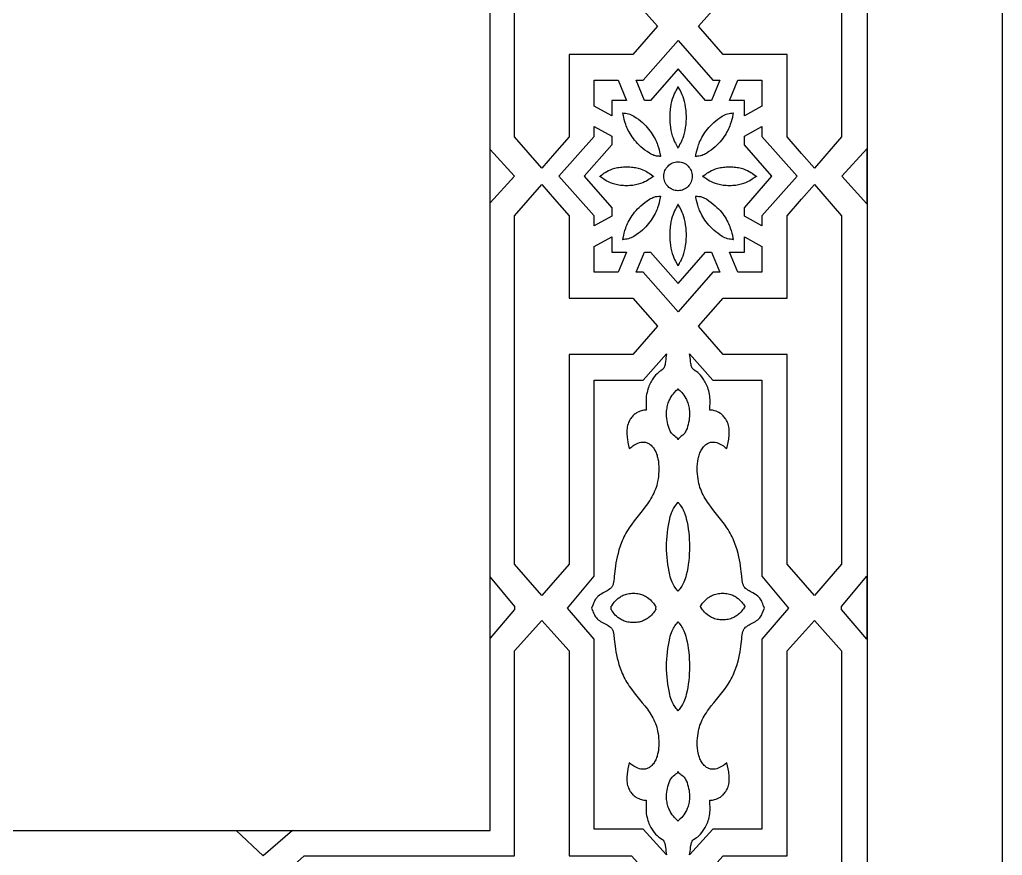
# Model space of a CAD drawing. Extents: x -350 to 350, y -610 to 610.
# Drawn here: x 167.8 to 350, y -524.8 to -369.9 of the extents above; entities that cross this region are included whole.
import ezdxf

# ---------------------------------------------------------------- set-up
doc = ezdxf.new("R2010")
doc.units = 0
for name, color, linetype in [('LAYER_1', 18, 'CONTINUOUS'), ('LAYER_10', 176, 'CONTINUOUS'), ('LAYER_2', 18, 'CONTINUOUS')]:
    doc.layers.add(name, color=color, linetype=linetype)

msp = doc.modelspace()

# ---------------------------------------------------------------- linework, layer by layer
at = {"layer": 'LAYER_1'}
msp.add_lwpolyline([(-350, -610), (350, -610), (350, 610), (-350, 610)], close=True, dxfattribs=at)
at = {"layer": 'LAYER_10'}
for points in [[(-325, 590), (-325, -590), (325, -590), (325, 590)], [(255, 520.25), (-255, 520.25), (-255, -520.25), (255, -520.25)]]:
    msp.add_lwpolyline(points, close=True, dxfattribs=at)
at = {"layer": 'LAYER_2'}
for points in [[(266.24, -323.09), (269.65, -326.99), (269.65, -365.9), (281.49, -365.9), (286.04, -371.11), (281.49, -376.33), (269.65, -376.33), (269.65, -391.6), (266.94, -394.7), (264.59, -397.4), (259.53, -391.6), (259.53, -326.99), (264.59, -321.2)], [(320.2, -326.99), (320.2, -391.6), (315.14, -397.4), (312.78, -394.7), (310.08, -391.6), (310.08, -376.33), (298.24, -376.33), (293.68, -371.11), (298.24, -365.9), (310.08, -365.9), (310.08, -326.99), (313.48, -323.09), (315.14, -321.2)], [(296.3, -381.13), (297.62, -381.13), (296.07, -384.86), (294.96, -384.86), (289.86, -379.03), (289.86, -379.03), (289.86, -379.03), (284.77, -384.86), (283.65, -384.86), (282.1, -381.13), (283.42, -381.13), (289.86, -373.76), (289.86, -373.76), (289.86, -373.76)], [(280.33, -384.86), (277.57, -384.86), (277.57, -387.69), (274.31, -385.9), (274.31, -381.13), (278.78, -381.13)], [(289.87, -393.71), (289.88, -393.66), (289.93, -393.56), (290.11, -393.27), (290.22, -393.06), (290.35, -392.81), (290.49, -392.52), (290.64, -392.19), (290.78, -391.82), (290.92, -391.41), (291.05, -390.95), (291.17, -390.46), (291.27, -389.91), (291.31, -389.62), (291.34, -389.32), (291.37, -389.01), (291.39, -388.69), (291.41, -388.36), (291.41, -388.01), (291.41, -387.67), (291.39, -387.33), (291.37, -387.01), (291.34, -386.7), (291.27, -386.11), (291.17, -385.57), (291.05, -385.07), (290.92, -384.61), (290.78, -384.2), (290.64, -383.83), (290.49, -383.5), (290.35, -383.21), (290.11, -382.76), (289.93, -382.46), (289.88, -382.37), (289.87, -382.31), (289.86, -382.31), (289.86, -382.31), (289.86, -382.31), (289.86, -382.31), (289.84, -382.37), (289.79, -382.46), (289.62, -382.76), (289.5, -382.96), (289.37, -383.21), (289.23, -383.5), (289.08, -383.83), (288.94, -384.2), (288.8, -384.61), (288.67, -385.07), (288.55, -385.57), (288.46, -386.11), (288.41, -386.4), (288.38, -386.7), (288.35, -387.01), (288.33, -387.33), (288.32, -387.67), (288.31, -388.01), (288.32, -388.36), (288.33, -388.69), (288.35, -389.01), (288.38, -389.32), (288.46, -389.91), (288.55, -390.46), (288.67, -390.95), (288.8, -391.41), (288.94, -391.82), (289.08, -392.19), (289.23, -392.52), (289.37, -392.81), (289.62, -393.27), (289.79, -393.56), (289.84, -393.66), (289.86, -393.71), (289.86, -393.71), (289.86, -393.71), (289.86, -393.71), (289.86, -393.71), (289.86, -393.71)], [(305.41, -385.9), (302.16, -387.69), (302.16, -384.86), (299.39, -384.86), (300.94, -381.13), (305.41, -381.13)], [(279.59, -387.18), (279.86, -387.2), (280.14, -387.24), (280.41, -387.29), (280.67, -387.35), (280.94, -387.43), (281.19, -387.52), (281.44, -387.64), (281.68, -387.77), (282.1, -388.06), (282.51, -388.35), (282.88, -388.65), (283.24, -388.95), (283.56, -389.26), (283.87, -389.57), (284.15, -389.88), (284.41, -390.18), (284.66, -390.49), (284.88, -390.8), (285.08, -391.11), (285.27, -391.41), (285.43, -391.71), (285.59, -392), (285.73, -392.28), (285.85, -392.56), (285.96, -392.83), (286.06, -393.09), (286.22, -393.58), (286.34, -394.02), (286.44, -394.41), (286.56, -394.98), (286.6, -395.15), (286.62, -395.21), (286.63, -395.24), (286.63, -395.24), (286.62, -395.23), (286.58, -395.23), (286.46, -395.23), (286.27, -395.22), (286.01, -395.2), (285.87, -395.18), (285.71, -395.15), (285.54, -395.1), (285.36, -395.05), (285.17, -394.97), (284.97, -394.89), (284.76, -394.78), (284.55, -394.65), (284.12, -394.36), (283.72, -394.07), (283.34, -393.77), (282.99, -393.47), (282.66, -393.16), (282.36, -392.85), (282.07, -392.54), (281.81, -392.24), (281.57, -391.93), (281.35, -391.62), (281.14, -391.31), (280.96, -391.01), (280.79, -390.71), (280.64, -390.42), (280.5, -390.14), (280.38, -389.86), (280.27, -389.59), (280.17, -389.33), (280, -388.84), (279.88, -388.4), (279.79, -388.01), (279.67, -387.44), (279.63, -387.27), (279.61, -387.21), (279.59, -387.18), (279.59, -387.18), (279.59, -387.18)], [(300.13, -387.18), (300.13, -387.18), (300.11, -387.21), (300.09, -387.27), (300.05, -387.44), (299.93, -388.01), (299.84, -388.4), (299.72, -388.84), (299.55, -389.33), (299.46, -389.59), (299.35, -389.86), (299.22, -390.14), (299.08, -390.42), (298.93, -390.71), (298.76, -391.01), (298.58, -391.31), (298.37, -391.62), (298.15, -391.93), (297.91, -392.24), (297.65, -392.54), (297.37, -392.85), (297.06, -393.16), (296.73, -393.47), (296.38, -393.77), (296, -394.07), (295.6, -394.36), (295.17, -394.65), (294.96, -394.78), (294.75, -394.89), (294.55, -394.97), (294.36, -395.05), (294.18, -395.1), (294.01, -395.15), (293.71, -395.2), (293.46, -395.22), (293.27, -395.23), (293.14, -395.23), (293.11, -395.23), (293.09, -395.24), (293.09, -395.24), (293.11, -395.21), (293.13, -395.15), (293.17, -394.98), (293.29, -394.41), (293.38, -394.02), (293.5, -393.58), (293.66, -393.09), (293.76, -392.83), (293.87, -392.56), (294, -392.28), (294.13, -392), (294.29, -391.71), (294.46, -391.41), (294.64, -391.11), (294.84, -390.8), (295.07, -390.49), (295.31, -390.18), (295.57, -389.88), (295.85, -389.57), (296.16, -389.26), (296.49, -388.95), (296.84, -388.65), (297.21, -388.35), (297.62, -388.06), (298.05, -387.77), (298.28, -387.64), (298.53, -387.52), (298.79, -387.43), (299.05, -387.35), (299.32, -387.29), (299.59, -387.24), (299.86, -387.2), (300.13, -387.18), (300.13, -387.18)], [(277.57, -391.49), (277.57, -393.1), (272.48, -398.92), (272.49, -398.92), (272.48, -398.92), (272.49, -398.93), (272.48, -398.93), (277.57, -404.75), (277.57, -406.35), (274.31, -408.14), (274.31, -406.29), (267.76, -398.92), (274.31, -391.56), (274.31, -389.71)], [(305.41, -391.56), (311.96, -398.92), (305.41, -406.29), (305.41, -408.14), (302.16, -406.35), (302.16, -404.75), (307.24, -398.93), (307.24, -398.93), (307.24, -398.92), (307.24, -398.92), (307.24, -398.92), (302.16, -393.1), (302.16, -391.49), (305.41, -389.71)], [(259.51, -398.92), (255, -403.88), (255, -393.97)], [(324.86, -398.92), (324.86, -404.03), (320.21, -398.92), (324.86, -393.82)], [(280.32, -397.16), (280.63, -397.17), (280.92, -397.18), (281.21, -397.21), (281.48, -397.24), (281.75, -397.28), (282, -397.33), (282.24, -397.38), (282.48, -397.44), (282.91, -397.57), (283.31, -397.72), (283.67, -397.87), (283.99, -398.04), (284.28, -398.2), (284.52, -398.36), (284.91, -398.64), (285.17, -398.84), (285.25, -398.89), (285.3, -398.91), (285.3, -398.91), (285.29, -398.92), (285.3, -398.94), (285.3, -398.94), (285.25, -398.96), (285.17, -399.01), (284.91, -399.21), (284.74, -399.34), (284.52, -399.49), (284.28, -399.65), (283.99, -399.81), (283.67, -399.97), (283.31, -400.13), (282.91, -400.28), (282.48, -400.41), (282.24, -400.47), (282, -400.52), (281.75, -400.57), (281.48, -400.61), (281.21, -400.64), (280.92, -400.66), (280.63, -400.68), (280.32, -400.68), (280.01, -400.68), (279.72, -400.66), (279.43, -400.64), (279.16, -400.61), (278.89, -400.57), (278.64, -400.52), (278.39, -400.47), (278.16, -400.41), (277.72, -400.28), (277.33, -400.13), (276.97, -399.97), (276.65, -399.81), (276.36, -399.65), (276.11, -399.49), (275.72, -399.21), (275.47, -399.01), (275.39, -398.96), (275.34, -398.94), (275.34, -398.94), (275.35, -398.92), (275.34, -398.91), (275.34, -398.91), (275.39, -398.89), (275.47, -398.84), (275.72, -398.64), (275.9, -398.51), (276.11, -398.36), (276.36, -398.2), (276.65, -398.04), (276.97, -397.87), (277.33, -397.72), (277.72, -397.57), (278.16, -397.44), (278.39, -397.38), (278.64, -397.33), (278.89, -397.28), (279.16, -397.24), (279.43, -397.21), (279.72, -397.18), (280.01, -397.17)], [(289.88, -396.24), (290.15, -396.26), (290.41, -396.3), (290.66, -396.36), (290.9, -396.45), (291.12, -396.57), (291.34, -396.7), (291.54, -396.85), (291.72, -397.03), (291.89, -397.22), (292.04, -397.42), (292.18, -397.64), (292.29, -397.88), (292.38, -398.12), (292.44, -398.38), (292.48, -398.65), (292.5, -398.92), (292.48, -399.2), (292.44, -399.47), (292.38, -399.72), (292.29, -399.97), (292.18, -400.21), (292.04, -400.43), (291.89, -400.63), (291.72, -400.82), (291.54, -401), (291.34, -401.15), (291.12, -401.28), (290.9, -401.4), (290.66, -401.48), (290.41, -401.55), (290.15, -401.59), (289.88, -401.6), (289.86, -401.6), (289.84, -401.6), (289.57, -401.59), (289.31, -401.55), (289.07, -401.48), (288.83, -401.4), (288.6, -401.28), (288.38, -401.15), (288.18, -401), (288, -400.82), (287.83, -400.63), (287.68, -400.43), (287.55, -400.21), (287.44, -399.97), (287.35, -399.72), (287.28, -399.47), (287.24, -399.2), (287.22, -398.92), (287.24, -398.65), (287.28, -398.38), (287.35, -398.12), (287.44, -397.88), (287.55, -397.64), (287.68, -397.42), (287.83, -397.22), (288, -397.03), (288.18, -396.85), (288.38, -396.7), (288.6, -396.57), (288.83, -396.45), (289.07, -396.36), (289.31, -396.3), (289.57, -396.26), (289.84, -396.24), (289.86, -396.24)], [(299.4, -397.16), (299.71, -397.17), (300.01, -397.18), (300.29, -397.21), (300.57, -397.24), (300.83, -397.28), (301.09, -397.33), (301.33, -397.38), (301.56, -397.44), (302, -397.57), (302.4, -397.72), (302.76, -397.87), (303.08, -398.04), (303.36, -398.2), (303.61, -398.36), (304, -398.64), (304.26, -398.84), (304.33, -398.89), (304.38, -398.91), (304.38, -398.91), (304.38, -398.92), (304.38, -398.94), (304.38, -398.94), (304.33, -398.96), (304.26, -399.01), (304, -399.21), (303.82, -399.34), (303.61, -399.49), (303.36, -399.65), (303.08, -399.81), (302.76, -399.97), (302.4, -400.13), (302, -400.28), (301.56, -400.41), (301.33, -400.47), (301.09, -400.52), (300.83, -400.57), (300.57, -400.61), (300.29, -400.64), (300.01, -400.66), (299.71, -400.68), (299.4, -400.68), (299.1, -400.68), (298.8, -400.66), (298.52, -400.64), (298.24, -400.61), (297.98, -400.57), (297.72, -400.52), (297.48, -400.47), (297.25, -400.41), (296.81, -400.28), (296.41, -400.13), (296.05, -399.97), (295.73, -399.81), (295.45, -399.65), (295.2, -399.49), (294.81, -399.21), (294.55, -399.01), (294.47, -398.96), (294.42, -398.94), (294.42, -398.94), (294.43, -398.92), (294.42, -398.91), (294.42, -398.91), (294.47, -398.89), (294.55, -398.84), (294.81, -398.64), (294.99, -398.51), (295.2, -398.36), (295.45, -398.2), (295.73, -398.04), (296.05, -397.87), (296.41, -397.72), (296.81, -397.57), (297.25, -397.44), (297.48, -397.38), (297.72, -397.33), (297.98, -397.28), (298.24, -397.24), (298.52, -397.21), (298.8, -397.18), (299.1, -397.17)], [(266.94, -403.15), (269.65, -406.24), (269.65, -421.52), (281.49, -421.52), (286.04, -426.74), (281.49, -431.95), (269.65, -431.95), (269.65, -470.86), (266.24, -474.76), (264.59, -476.65), (259.53, -470.86), (259.53, -406.24), (264.59, -400.45)], [(320.2, -406.24), (320.2, -470.86), (315.14, -476.65), (313.48, -474.76), (310.08, -470.86), (310.08, -431.95), (298.24, -431.95), (293.68, -426.74), (298.24, -421.52), (310.08, -421.52), (310.08, -406.24), (312.78, -403.15), (315.14, -400.45)], [(286.63, -402.61), (286.62, -402.64), (286.6, -402.69), (286.56, -402.87), (286.44, -403.44), (286.34, -403.83), (286.22, -404.27), (286.06, -404.76), (285.96, -405.02), (285.85, -405.29), (285.73, -405.57), (285.59, -405.85), (285.43, -406.14), (285.27, -406.44), (285.08, -406.74), (284.88, -407.05), (284.66, -407.35), (284.41, -407.66), (284.15, -407.97), (283.87, -408.28), (283.56, -408.59), (283.24, -408.9), (282.88, -409.2), (282.51, -409.5), (282.1, -409.79), (281.68, -410.08), (281.44, -410.21), (281.19, -410.33), (280.94, -410.42), (280.67, -410.5), (280.41, -410.56), (280.14, -410.61), (279.86, -410.64), (279.59, -410.67), (279.59, -410.67), (279.59, -410.67), (279.59, -410.67), (279.61, -410.64), (279.63, -410.58), (279.67, -410.41), (279.79, -409.84), (279.88, -409.45), (280, -409.01), (280.17, -408.52), (280.27, -408.26), (280.38, -407.99), (280.5, -407.71), (280.64, -407.43), (280.79, -407.13), (280.96, -406.84), (281.14, -406.53), (281.35, -406.23), (281.57, -405.92), (281.81, -405.61), (282.07, -405.3), (282.36, -404.99), (282.66, -404.69), (282.99, -404.38), (283.34, -404.08), (283.72, -403.78), (284.12, -403.49), (284.55, -403.2), (284.76, -403.07), (284.97, -402.96), (285.17, -402.87), (285.36, -402.8), (285.54, -402.75), (285.71, -402.7), (286.01, -402.65), (286.27, -402.63), (286.46, -402.62), (286.58, -402.62), (286.62, -402.62), (286.63, -402.61)], [(293.09, -402.61), (293.11, -402.62), (293.14, -402.62), (293.27, -402.62), (293.46, -402.63), (293.71, -402.65), (293.85, -402.67), (294.01, -402.7), (294.18, -402.75), (294.36, -402.8), (294.55, -402.87), (294.75, -402.96), (294.96, -403.07), (295.17, -403.2), (295.6, -403.49), (296, -403.78), (296.38, -404.08), (296.73, -404.38), (297.06, -404.69), (297.37, -404.99), (297.65, -405.3), (297.91, -405.61), (298.15, -405.92), (298.37, -406.23), (298.58, -406.53), (298.76, -406.84), (298.93, -407.13), (299.08, -407.43), (299.22, -407.71), (299.35, -407.99), (299.46, -408.26), (299.55, -408.52), (299.72, -409.01), (299.84, -409.45), (299.93, -409.84), (300.05, -410.41), (300.09, -410.58), (300.11, -410.64), (300.13, -410.67), (300.13, -410.67), (300.13, -410.67), (300.13, -410.67), (299.86, -410.64), (299.59, -410.61), (299.32, -410.56), (299.05, -410.5), (298.79, -410.42), (298.53, -410.33), (298.28, -410.21), (298.05, -410.08), (297.62, -409.79), (297.21, -409.5), (296.84, -409.2), (296.49, -408.9), (296.16, -408.59), (295.85, -408.28), (295.57, -407.97), (295.31, -407.66), (295.07, -407.35), (294.84, -407.05), (294.64, -406.74), (294.46, -406.44), (294.29, -406.14), (294.13, -405.85), (294, -405.57), (293.87, -405.29), (293.76, -405.02), (293.66, -404.76), (293.5, -404.27), (293.38, -403.83), (293.29, -403.44), (293.17, -402.87), (293.13, -402.69), (293.11, -402.64), (293.09, -402.61)], [(289.87, -415.54), (289.88, -415.48), (289.93, -415.39), (290.11, -415.09), (290.22, -414.88), (290.35, -414.64), (290.49, -414.35), (290.64, -414.02), (290.78, -413.65), (290.92, -413.24), (291.05, -412.78), (291.17, -412.28), (291.27, -411.74), (291.31, -411.45), (291.34, -411.15), (291.37, -410.84), (291.39, -410.52), (291.41, -410.18), (291.41, -409.84), (291.41, -409.49), (291.39, -409.16), (291.37, -408.83), (291.34, -408.52), (291.27, -407.94), (291.17, -407.39), (291.05, -406.89), (290.92, -406.44), (290.78, -406.02), (290.64, -405.65), (290.49, -405.33), (290.35, -405.04), (290.11, -404.58), (289.93, -404.28), (289.88, -404.19), (289.87, -404.14), (289.86, -404.14), (289.86, -404.14), (289.86, -404.14), (289.86, -404.14), (289.86, -404.14), (289.86, -404.14), (289.84, -404.19), (289.79, -404.28), (289.62, -404.58), (289.5, -404.79), (289.37, -405.04), (289.23, -405.33), (289.08, -405.65), (288.94, -406.02), (288.8, -406.44), (288.67, -406.89), (288.55, -407.39), (288.46, -407.94), (288.41, -408.22), (288.38, -408.52), (288.35, -408.83), (288.33, -409.16), (288.32, -409.49), (288.31, -409.84), (288.32, -410.18), (288.33, -410.52), (288.35, -410.84), (288.38, -411.15), (288.46, -411.74), (288.55, -412.28), (288.67, -412.78), (288.8, -413.24), (288.94, -413.65), (289.08, -414.02), (289.23, -414.35), (289.37, -414.64), (289.62, -415.09), (289.79, -415.39), (289.84, -415.48), (289.86, -415.54), (289.86, -415.54), (289.86, -415.54), (289.86, -415.54)], [(277.57, -412.99), (280.33, -412.99), (278.78, -416.72), (274.31, -416.72), (274.31, -411.94), (277.57, -410.16)], [(305.41, -411.94), (305.41, -416.72), (300.94, -416.72), (299.39, -412.99), (302.16, -412.99), (302.16, -410.16)], [(297.62, -416.72), (296.3, -416.72), (289.86, -424.09), (289.86, -424.09), (289.86, -424.09), (283.42, -416.72), (282.1, -416.72), (283.65, -412.99), (284.77, -412.99), (289.86, -418.82), (289.86, -418.82), (289.86, -418.82), (294.96, -412.99), (296.07, -412.99)], [(287.72, -431.84), (287.65, -432.19), (287.61, -432.56), (287.58, -432.93), (287.54, -433.3), (287.48, -433.66), (287.45, -433.83), (287.4, -434.01), (287.35, -434.18), (287.29, -434.34), (287.21, -434.5), (287.12, -434.65), (287.07, -434.7), (286.98, -434.76), (286.66, -434.98), (286.45, -435.14), (286.22, -435.33), (285.97, -435.56), (285.71, -435.83), (285.45, -436.14), (285.32, -436.31), (285.19, -436.49), (285.06, -436.69), (284.93, -436.89), (284.81, -437.11), (284.69, -437.34), (284.57, -437.59), (284.46, -437.85), (284.36, -438.12), (284.27, -438.4), (284.18, -438.7), (284.11, -439.02), (284.04, -439.35), (283.98, -439.69), (283.95, -440.01), (283.93, -440.33), (283.93, -440.66), (283.93, -440.98), (283.96, -441.63), (283.97, -441.96), (283.97, -442.28), (283.82, -442.29), (283.68, -442.3), (283.51, -442.32), (283.3, -442.36), (283.07, -442.42), (282.82, -442.5), (282.56, -442.6), (282.29, -442.73), (282.15, -442.81), (282.01, -442.9), (281.88, -443), (281.74, -443.11), (281.61, -443.23), (281.47, -443.36), (281.35, -443.5), (281.22, -443.65), (281.1, -443.82), (280.99, -443.99), (280.88, -444.19), (280.78, -444.39), (280.68, -444.61), (280.59, -444.84), (280.51, -445.12), (280.45, -445.39), (280.4, -445.67), (280.37, -445.96), (280.36, -446.24), (280.36, -446.53), (280.37, -446.82), (280.4, -447.11), (280.43, -447.4), (280.47, -447.69), (280.57, -448.27), (280.82, -449.41), (281.09, -449.2), (281.27, -449.07), (281.46, -448.93), (281.67, -448.79), (281.91, -448.66), (282.16, -448.53), (282.42, -448.42), (282.69, -448.32), (282.97, -448.25), (283.11, -448.23), (283.25, -448.21), (283.4, -448.21), (283.55, -448.21), (283.69, -448.22), (283.84, -448.25), (283.98, -448.29), (284.13, -448.34), (284.27, -448.4), (284.42, -448.48), (284.56, -448.57), (284.7, -448.67), (284.86, -448.81), (285.01, -448.96), (285.15, -449.12), (285.29, -449.28), (285.41, -449.46), (285.52, -449.64), (285.63, -449.83), (285.72, -450.02), (285.81, -450.22), (285.89, -450.43), (285.96, -450.64), (286.02, -450.86), (286.08, -451.08), (286.13, -451.3), (286.21, -451.76), (286.26, -452.23), (286.29, -452.71), (286.3, -453.18), (286.29, -453.66), (286.26, -454.13), (286.21, -454.6), (286.15, -455.05), (286.08, -455.49), (286, -455.87), (285.91, -456.24), (285.79, -456.61), (285.66, -456.97), (285.52, -457.33), (285.36, -457.67), (285.19, -458.02), (285, -458.36), (284.81, -458.69), (284.6, -459.02), (284.39, -459.35), (284.17, -459.67), (283.71, -460.31), (283.22, -460.94), (282.23, -462.19), (281.74, -462.83), (281.27, -463.46), (280.81, -464.11), (280.59, -464.44), (280.39, -464.78), (280.19, -465.12), (280, -465.46), (279.82, -465.81), (279.66, -466.16), (279.51, -466.51), (279.37, -466.86), (279.12, -467.54), (278.91, -468.2), (278.73, -468.84), (278.58, -469.46), (278.45, -470.06), (278.35, -470.63), (278.27, -471.18), (278.14, -472.19), (278.04, -473.09), (278, -473.5), (277.95, -473.87), (277.9, -474.21), (277.84, -474.51), (277.8, -474.63), (277.76, -474.75), (277.7, -474.86), (277.64, -474.96), (277.57, -475.06), (277.5, -475.16), (277.33, -475.34), (277.13, -475.5), (276.92, -475.65), (276.7, -475.79), (276.46, -475.92), (275.98, -476.19), (275.74, -476.32), (275.51, -476.46), (275.28, -476.61), (275.07, -476.77), (274.88, -476.95), (274.79, -477.04), (274.71, -477.14), (274.58, -477.32), (274.46, -477.52), (274.35, -477.72), (274.25, -477.94), (274.05, -478.43), (273.84, -478.99), (274.05, -479.55), (274.15, -479.79), (274.25, -480.02), (274.35, -480.24), (274.46, -480.44), (274.58, -480.62), (274.71, -480.8), (274.88, -480.99), (275.07, -481.16), (275.28, -481.31), (275.51, -481.46), (275.98, -481.73), (276.46, -481.98), (276.7, -482.11), (276.92, -482.25), (277.13, -482.4), (277.33, -482.55), (277.5, -482.72), (277.57, -482.82), (277.64, -482.91), (277.7, -483.02), (277.76, -483.12), (277.8, -483.24), (277.84, -483.35), (277.9, -483.65), (277.95, -483.98), (278.04, -484.73), (278.14, -485.6), (278.2, -486.08), (278.27, -486.59), (278.35, -487.12), (278.45, -487.67), (278.58, -488.25), (278.73, -488.85), (278.91, -489.48), (279.12, -490.12), (279.37, -490.78), (279.51, -491.11), (279.66, -491.46), (279.82, -491.8), (280, -492.14), (280.19, -492.47), (280.39, -492.8), (280.59, -493.12), (280.81, -493.44), (281.27, -494.07), (281.74, -494.69), (282.23, -495.31), (283.22, -496.53), (283.71, -497.14), (284.17, -497.76), (284.39, -498.07), (284.6, -498.39), (284.81, -498.71), (285, -499.03), (285.19, -499.36), (285.36, -499.69), (285.52, -500.03), (285.66, -500.38), (285.79, -500.73), (285.91, -501.08), (286, -501.45), (286.08, -501.82), (286.15, -502.24), (286.21, -502.68), (286.26, -503.13), (286.29, -503.59), (286.3, -504.05), (286.29, -504.51), (286.26, -504.98), (286.21, -505.43), (286.13, -505.88), (286.08, -506.09), (286.02, -506.31), (285.96, -506.52), (285.89, -506.72), (285.81, -506.92), (285.72, -507.12), (285.63, -507.31), (285.52, -507.49), (285.41, -507.67), (285.29, -507.84), (285.15, -508), (285.01, -508.15), (284.86, -508.29), (284.7, -508.43), (284.56, -508.53), (284.42, -508.62), (284.27, -508.7), (284.13, -508.76), (283.98, -508.8), (283.84, -508.84), (283.69, -508.86), (283.55, -508.88), (283.4, -508.88), (283.25, -508.88), (283.11, -508.86), (282.97, -508.84), (282.69, -508.77), (282.42, -508.68), (282.16, -508.57), (281.91, -508.44), (281.67, -508.31), (281.46, -508.18), (281.09, -507.92), (280.82, -507.71), (280.69, -508.26), (280.57, -508.82), (280.47, -509.38), (280.43, -509.66), (280.4, -509.94), (280.37, -510.23), (280.36, -510.51), (280.36, -510.79), (280.37, -511.07), (280.4, -511.34), (280.45, -511.61), (280.51, -511.88), (280.59, -512.14), (280.68, -512.37), (280.78, -512.59), (280.88, -512.78), (280.99, -512.97), (281.1, -513.14), (281.22, -513.3), (281.35, -513.45), (281.47, -513.59), (281.61, -513.71), (281.74, -513.83), (281.88, -513.93), (282.01, -514.03), (282.29, -514.19), (282.56, -514.32), (282.82, -514.42), (283.07, -514.5), (283.3, -514.55), (283.51, -514.59), (283.82, -514.62), (283.97, -514.63), (283.96, -515.26), (283.93, -515.89), (283.93, -516.21), (283.93, -516.52), (283.95, -516.84), (283.98, -517.15), (284.04, -517.48), (284.11, -517.8), (284.18, -518.1), (284.27, -518.4), (284.36, -518.67), (284.46, -518.94), (284.57, -519.19), (284.69, -519.42), (284.81, -519.65), (284.93, -519.86), (285.06, -520.06), (285.19, -520.25), (285.45, -520.59), (285.71, -520.9), (285.97, -521.16), (286.22, -521.38), (286.45, -521.56), (286.66, -521.72), (286.98, -521.93), (287.07, -521.99), (287.12, -522.04), (287.21, -522.18), (287.29, -522.34), (287.35, -522.5), (287.4, -522.66), (287.45, -522.83), (287.48, -523), (287.54, -523.35), (287.58, -523.71), (287.61, -524.07), (287.65, -524.42), (287.72, -524.77), (283.42, -519.99), (274.31, -519.99), (274.31, -517.85), (274.31, -488.25), (274.31, -484.75), (269.39, -478.99), (274.31, -473.07), (274.31, -469.46), (274.31, -438.97), (274.31, -436.76), (283.42, -436.76)], [(296.3, -436.76), (305.41, -436.76), (305.41, -438.97), (305.41, -469.46), (305.41, -473.07), (310.34, -478.99), (305.41, -484.75), (305.41, -488.25), (305.41, -517.85), (305.41, -519.99), (296.3, -519.99), (292.01, -524.77), (292.07, -524.42), (292.11, -524.07), (292.15, -523.71), (292.19, -523.35), (292.24, -523), (292.28, -522.83), (292.32, -522.66), (292.37, -522.5), (292.44, -522.34), (292.51, -522.18), (292.6, -522.04), (292.65, -521.99), (292.75, -521.93), (293.06, -521.72), (293.27, -521.56), (293.5, -521.38), (293.75, -521.16), (294.01, -520.9), (294.27, -520.59), (294.41, -520.43), (294.54, -520.25), (294.67, -520.06), (294.79, -519.86), (294.92, -519.65), (295.04, -519.42), (295.15, -519.19), (295.26, -518.94), (295.36, -518.67), (295.45, -518.4), (295.54, -518.1), (295.62, -517.8), (295.68, -517.48), (295.74, -517.15), (295.77, -516.84), (295.79, -516.52), (295.8, -516.21), (295.79, -515.89), (295.77, -515.26), (295.76, -514.95), (295.75, -514.63), (295.9, -514.62), (296.04, -514.61), (296.22, -514.59), (296.42, -514.55), (296.65, -514.5), (296.9, -514.42), (297.16, -514.32), (297.43, -514.19), (297.57, -514.11), (297.71, -514.03), (297.85, -513.93), (297.98, -513.83), (298.12, -513.71), (298.25, -513.59), (298.38, -513.45), (298.5, -513.3), (298.62, -513.14), (298.74, -512.97), (298.84, -512.78), (298.95, -512.59), (299.04, -512.37), (299.13, -512.14), (299.21, -511.88), (299.27, -511.61), (299.32, -511.34), (299.35, -511.07), (299.36, -510.79), (299.36, -510.51), (299.35, -510.23), (299.33, -509.94), (299.29, -509.66), (299.25, -509.38), (299.15, -508.82), (298.9, -507.71), (298.63, -507.92), (298.26, -508.18), (298.05, -508.31), (297.81, -508.44), (297.57, -508.57), (297.31, -508.68), (297.03, -508.77), (296.75, -508.84), (296.61, -508.86), (296.47, -508.88), (296.32, -508.88), (296.18, -508.88), (296.03, -508.86), (295.88, -508.84), (295.74, -508.8), (295.59, -508.76), (295.45, -508.7), (295.3, -508.62), (295.16, -508.53), (295.02, -508.43), (294.86, -508.29), (294.71, -508.15), (294.57, -508), (294.44, -507.84), (294.31, -507.67), (294.2, -507.49), (294.1, -507.31), (294, -507.12), (293.91, -506.92), (293.83, -506.72), (293.76, -506.52), (293.7, -506.31), (293.64, -506.09), (293.59, -505.88), (293.51, -505.43), (293.46, -504.98), (293.43, -504.51), (293.42, -504.05), (293.43, -503.59), (293.46, -503.13), (293.51, -502.68), (293.57, -502.24), (293.64, -501.82), (293.72, -501.45), (293.81, -501.08), (293.93, -500.73), (294.06, -500.38), (294.2, -500.03), (294.36, -499.69), (294.53, -499.36), (294.72, -499.03), (294.91, -498.71), (295.12, -498.39), (295.33, -498.07), (295.55, -497.76), (296.02, -497.14), (296.5, -496.53), (297.49, -495.31), (297.98, -494.69), (298.46, -494.07), (298.91, -493.44), (299.13, -493.12), (299.34, -492.8), (299.53, -492.47), (299.72, -492.14), (299.9, -491.8), (300.06, -491.46), (300.21, -491.11), (300.35, -490.78), (300.6, -490.12), (300.81, -489.48), (300.99, -488.85), (301.14, -488.25), (301.27, -487.67), (301.37, -487.12), (301.46, -486.59), (301.58, -485.6), (301.68, -484.73), (301.72, -484.34), (301.77, -483.98), (301.82, -483.65), (301.89, -483.35), (301.92, -483.24), (301.97, -483.12), (302.02, -483.02), (302.08, -482.91), (302.15, -482.82), (302.23, -482.72), (302.4, -482.55), (302.59, -482.4), (302.8, -482.25), (303.02, -482.11), (303.26, -481.98), (303.74, -481.73), (303.98, -481.6), (304.22, -481.46), (304.44, -481.31), (304.65, -481.16), (304.84, -480.99), (304.93, -480.9), (305.01, -480.8), (305.14, -480.62), (305.26, -480.44), (305.37, -480.24), (305.47, -480.02), (305.67, -479.55), (305.88, -478.99), (305.67, -478.43), (305.57, -478.18), (305.47, -477.94), (305.37, -477.72), (305.26, -477.52), (305.14, -477.32), (305.01, -477.14), (304.84, -476.95), (304.65, -476.77), (304.44, -476.61), (304.22, -476.46), (303.74, -476.19), (303.26, -475.92), (303.02, -475.79), (302.8, -475.65), (302.59, -475.5), (302.4, -475.34), (302.23, -475.16), (302.15, -475.06), (302.08, -474.96), (302.02, -474.86), (301.97, -474.75), (301.92, -474.63), (301.89, -474.51), (301.82, -474.21), (301.77, -473.87), (301.68, -473.09), (301.58, -472.19), (301.52, -471.7), (301.46, -471.18), (301.37, -470.63), (301.27, -470.06), (301.14, -469.46), (300.99, -468.84), (300.81, -468.2), (300.6, -467.54), (300.48, -467.2), (300.35, -466.86), (300.21, -466.51), (300.06, -466.16), (299.9, -465.81), (299.72, -465.46), (299.53, -465.12), (299.34, -464.78), (299.13, -464.44), (298.91, -464.11), (298.46, -463.46), (297.98, -462.83), (297.49, -462.19), (296.5, -460.94), (296.02, -460.31), (295.55, -459.67), (295.33, -459.35), (295.12, -459.02), (294.91, -458.69), (294.72, -458.36), (294.53, -458.02), (294.36, -457.67), (294.2, -457.33), (294.06, -456.97), (293.93, -456.61), (293.81, -456.24), (293.72, -455.87), (293.64, -455.49), (293.57, -455.05), (293.51, -454.6), (293.46, -454.13), (293.43, -453.66), (293.42, -453.18), (293.43, -452.71), (293.46, -452.23), (293.51, -451.76), (293.59, -451.3), (293.64, -451.08), (293.7, -450.86), (293.76, -450.64), (293.83, -450.43), (293.91, -450.22), (294, -450.02), (294.1, -449.83), (294.2, -449.64), (294.31, -449.46), (294.44, -449.28), (294.57, -449.12), (294.71, -448.96), (294.86, -448.81), (295.02, -448.67), (295.16, -448.57), (295.3, -448.48), (295.45, -448.4), (295.59, -448.34), (295.74, -448.29), (295.88, -448.25), (296.03, -448.22), (296.18, -448.21), (296.32, -448.21), (296.47, -448.21), (296.61, -448.23), (296.75, -448.25), (297.03, -448.32), (297.31, -448.42), (297.57, -448.53), (297.81, -448.66), (298.05, -448.79), (298.26, -448.93), (298.63, -449.2), (298.9, -449.41), (299.03, -448.85), (299.15, -448.27), (299.25, -447.69), (299.29, -447.4), (299.33, -447.11), (299.35, -446.82), (299.36, -446.53), (299.36, -446.24), (299.35, -445.96), (299.32, -445.67), (299.27, -445.39), (299.21, -445.12), (299.13, -444.84), (299.04, -444.61), (298.95, -444.39), (298.84, -444.19), (298.74, -443.99), (298.62, -443.82), (298.5, -443.65), (298.38, -443.5), (298.25, -443.36), (298.12, -443.23), (297.98, -443.11), (297.85, -443), (297.71, -442.9), (297.43, -442.73), (297.16, -442.6), (296.9, -442.5), (296.65, -442.42), (296.42, -442.36), (296.22, -442.32), (295.9, -442.29), (295.75, -442.28), (295.77, -441.63), (295.79, -440.98), (295.8, -440.66), (295.79, -440.33), (295.77, -440.01), (295.74, -439.69), (295.68, -439.35), (295.62, -439.02), (295.54, -438.7), (295.45, -438.4), (295.36, -438.12), (295.26, -437.85), (295.15, -437.59), (295.04, -437.34), (294.92, -437.11), (294.79, -436.89), (294.67, -436.69), (294.54, -436.49), (294.27, -436.14), (294.01, -435.83), (293.75, -435.56), (293.5, -435.33), (293.27, -435.14), (293.06, -434.98), (292.75, -434.76), (292.65, -434.7), (292.6, -434.65), (292.51, -434.5), (292.44, -434.34), (292.37, -434.18), (292.32, -434.01), (292.28, -433.83), (292.24, -433.66), (292.19, -433.3), (292.15, -432.93), (292.11, -432.56), (292.07, -432.19), (292.01, -431.84)], [(289.87, -438.32), (289.89, -438.37), (289.96, -438.44), (290.2, -438.67), (290.36, -438.83), (290.54, -439.02), (290.73, -439.25), (290.93, -439.51), (291.13, -439.81), (291.32, -440.15), (291.41, -440.33), (291.5, -440.52), (291.58, -440.73), (291.66, -440.94), (291.73, -441.16), (291.8, -441.4), (291.86, -441.65), (291.9, -441.9), (291.94, -442.17), (291.97, -442.45), (291.99, -442.74), (292, -443.05), (291.98, -443.43), (291.95, -443.81), (291.9, -444.19), (291.83, -444.56), (291.75, -444.94), (291.64, -445.31), (291.53, -445.67), (291.39, -446.03), (291.31, -446.21), (291.21, -446.38), (291.1, -446.54), (290.98, -446.68), (290.85, -446.81), (290.72, -446.93), (290.47, -447.13), (290.24, -447.31), (290.05, -447.46), (289.97, -447.54), (289.92, -447.62), (289.88, -447.69), (289.87, -447.77), (289.86, -447.77), (289.86, -447.77), (289.86, -447.77), (289.86, -447.77), (289.86, -447.77), (289.86, -447.77), (289.84, -447.69), (289.81, -447.62), (289.75, -447.54), (289.68, -447.46), (289.48, -447.31), (289.25, -447.13), (289, -446.93), (288.87, -446.81), (288.75, -446.68), (288.63, -446.54), (288.52, -446.38), (288.42, -446.21), (288.33, -446.03), (288.2, -445.67), (288.08, -445.31), (287.97, -444.94), (287.89, -444.56), (287.82, -444.19), (287.77, -443.81), (287.74, -443.43), (287.73, -443.05), (287.73, -442.74), (287.75, -442.45), (287.78, -442.17), (287.82, -441.9), (287.87, -441.65), (287.92, -441.4), (287.99, -441.16), (288.06, -440.94), (288.14, -440.73), (288.22, -440.52), (288.31, -440.33), (288.4, -440.15), (288.59, -439.81), (288.79, -439.51), (288.99, -439.25), (289.18, -439.02), (289.52, -438.67), (289.76, -438.44), (289.83, -438.37), (289.85, -438.34), (289.86, -438.32), (289.86, -438.32), (289.86, -438.32), (289.86, -438.32)], [(289.87, -459.37), (289.88, -459.4), (289.91, -459.44), (290.04, -459.59), (290.22, -459.83), (290.44, -460.14), (290.57, -460.34), (290.69, -460.55), (290.82, -460.8), (290.94, -461.07), (291.07, -461.36), (291.18, -461.68), (291.29, -462.04), (291.39, -462.42), (291.53, -463.05), (291.65, -463.7), (291.75, -464.34), (291.84, -464.99), (291.9, -465.65), (291.95, -466.31), (291.98, -466.96), (291.99, -467.62), (291.98, -468.28), (291.95, -468.94), (291.9, -469.6), (291.84, -470.25), (291.75, -470.91), (291.65, -471.55), (291.53, -472.19), (291.39, -472.83), (291.29, -473.21), (291.18, -473.56), (291.07, -473.89), (290.94, -474.18), (290.82, -474.45), (290.69, -474.69), (290.57, -474.91), (290.44, -475.11), (290.22, -475.42), (290.04, -475.65), (289.91, -475.8), (289.88, -475.85), (289.87, -475.88), (289.86, -475.88), (289.86, -475.88), (289.86, -475.88), (289.86, -475.88), (289.86, -475.88), (289.86, -475.88), (289.84, -475.85), (289.81, -475.8), (289.69, -475.65), (289.5, -475.42), (289.28, -475.11), (289.16, -474.91), (289.03, -474.69), (288.9, -474.45), (288.78, -474.18), (288.66, -473.89), (288.54, -473.56), (288.43, -473.21), (288.33, -472.83), (288.19, -472.19), (288.07, -471.55), (287.97, -470.91), (287.89, -470.25), (287.82, -469.6), (287.77, -468.94), (287.75, -468.28), (287.74, -467.62), (287.75, -466.96), (287.77, -466.31), (287.82, -465.65), (287.89, -464.99), (287.97, -464.34), (288.07, -463.7), (288.19, -463.05), (288.33, -462.42), (288.43, -462.04), (288.54, -461.68), (288.66, -461.36), (288.78, -461.07), (288.9, -460.8), (289.03, -460.55), (289.16, -460.34), (289.28, -460.14), (289.5, -459.83), (289.69, -459.59), (289.81, -459.44), (289.84, -459.4), (289.86, -459.37), (289.86, -459.37), (289.86, -459.37), (289.86, -459.37), (289.86, -459.37), (289.86, -459.37)], [(259.53, -478.71), (259.53, -478.99), (259.53, -479.28), (255, -484.59), (255, -473.24)], [(324.86, -478.99), (324.86, -484.75), (320.2, -479.28), (320.2, -478.99), (320.2, -478.71), (324.86, -473.07)], [(281.59, -476.23), (281.87, -476.24), (282.13, -476.26), (282.39, -476.29), (282.63, -476.34), (282.86, -476.39), (283.08, -476.46), (283.29, -476.53), (283.48, -476.61), (283.67, -476.7), (283.85, -476.8), (284.02, -476.9), (284.18, -477.01), (284.47, -477.23), (284.73, -477.45), (284.95, -477.68), (285.14, -477.9), (285.3, -478.11), (285.43, -478.29), (285.62, -478.57), (285.68, -478.64), (285.7, -478.66), (285.72, -478.67), (285.72, -478.67), (285.72, -478.68), (285.72, -478.68), (285.7, -478.99), (285.72, -479.31), (285.72, -479.31), (285.72, -479.31), (285.72, -479.32), (285.7, -479.32), (285.68, -479.34), (285.62, -479.42), (285.43, -479.69), (285.3, -479.86), (285.14, -480.06), (284.95, -480.28), (284.73, -480.5), (284.47, -480.72), (284.33, -480.83), (284.18, -480.93), (284.02, -481.04), (283.85, -481.13), (283.67, -481.23), (283.48, -481.31), (283.29, -481.39), (283.08, -481.46), (282.86, -481.53), (282.63, -481.58), (282.39, -481.62), (282.13, -481.65), (281.87, -481.67), (281.59, -481.68), (281.31, -481.67), (281.05, -481.65), (280.8, -481.62), (280.56, -481.58), (280.32, -481.53), (280.1, -481.46), (279.9, -481.39), (279.7, -481.31), (279.51, -481.23), (279.33, -481.13), (279.16, -481.04), (279, -480.93), (278.71, -480.72), (278.46, -480.5), (278.23, -480.28), (278.04, -480.06), (277.75, -479.69), (277.56, -479.42), (277.5, -479.34), (277.48, -479.32), (277.46, -479.32), (277.46, -479.31), (277.47, -479.31), (277.48, -478.99), (277.47, -478.68), (277.46, -478.68), (277.46, -478.67), (277.48, -478.66), (277.5, -478.64), (277.56, -478.57), (277.75, -478.29), (277.88, -478.11), (278.04, -477.9), (278.23, -477.68), (278.46, -477.45), (278.71, -477.23), (278.85, -477.11), (279, -477.01), (279.16, -476.9), (279.33, -476.8), (279.51, -476.7), (279.7, -476.61), (279.9, -476.53), (280.1, -476.46), (280.32, -476.39), (280.56, -476.34), (280.8, -476.29), (281.05, -476.26), (281.31, -476.24)], [(298.13, -476.23), (298.41, -476.24), (298.67, -476.26), (298.93, -476.29), (299.17, -476.34), (299.4, -476.39), (299.62, -476.46), (299.83, -476.53), (300.03, -476.61), (300.21, -476.7), (300.39, -476.8), (300.56, -476.9), (300.72, -477.01), (301.01, -477.23), (301.27, -477.45), (301.49, -477.68), (301.68, -477.9), (301.84, -478.11), (301.97, -478.29), (302.16, -478.57), (302.22, -478.64), (302.24, -478.66), (302.26, -478.67), (302.26, -478.68), (302.26, -478.68), (302.25, -478.71), (302.26, -478.74), (302.26, -478.74), (302.26, -478.75), (302.24, -478.75), (302.22, -478.77), (302.16, -478.85), (301.97, -479.13), (301.84, -479.31), (301.68, -479.52), (301.49, -479.74), (301.27, -479.97), (301.01, -480.19), (300.87, -480.3), (300.72, -480.41), (300.56, -480.52), (300.39, -480.62), (300.21, -480.71), (300.03, -480.8), (299.83, -480.88), (299.62, -480.96), (299.4, -481.02), (299.17, -481.08), (298.93, -481.12), (298.67, -481.16), (298.41, -481.18), (298.13, -481.18), (297.85, -481.18), (297.59, -481.16), (297.34, -481.12), (297.1, -481.08), (296.86, -481.02), (296.65, -480.96), (296.44, -480.88), (296.24, -480.8), (296.05, -480.71), (295.87, -480.62), (295.7, -480.52), (295.54, -480.41), (295.25, -480.19), (295, -479.97), (294.77, -479.74), (294.58, -479.52), (294.42, -479.31), (294.29, -479.13), (294.1, -478.85), (294.04, -478.77), (294.02, -478.75), (294, -478.75), (294, -478.74), (294, -478.74), (294.01, -478.74), (294.02, -478.71), (294.01, -478.68), (294, -478.68), (294, -478.67), (294, -478.67), (294.02, -478.66), (294.04, -478.64), (294.1, -478.57), (294.29, -478.29), (294.42, -478.11), (294.58, -477.9), (294.77, -477.68), (295, -477.45), (295.25, -477.23), (295.39, -477.11), (295.54, -477.01), (295.7, -476.9), (295.87, -476.8), (296.05, -476.7), (296.24, -476.61), (296.44, -476.53), (296.65, -476.46), (296.86, -476.39), (297.1, -476.34), (297.34, -476.29), (297.59, -476.26), (297.85, -476.24)], [(266.24, -483.12), (269.65, -486.9), (269.65, -524.91), (281.24, -524.91), (285.79, -529.97), (281.24, -535.03), (268.41, -535.03), (268.41, -546.87), (263.35, -551.42), (258.29, -546.87), (258.29, -535.03), (220.53, -535.03), (216.74, -531.62), (214.9, -529.97), (220.53, -524.91), (259.53, -524.91), (259.53, -486.9), (264.59, -481.28)], [(289.87, -481.54), (289.88, -481.57), (289.91, -481.61), (290.04, -481.76), (290.22, -481.99), (290.44, -482.31), (290.57, -482.51), (290.69, -482.72), (290.82, -482.97), (290.94, -483.24), (291.07, -483.53), (291.18, -483.85), (291.29, -484.21), (291.39, -484.59), (291.53, -485.22), (291.65, -485.86), (291.75, -486.51), (291.84, -487.16), (291.9, -487.82), (291.95, -488.47), (291.98, -489.13), (291.99, -489.79), (291.98, -490.45), (291.95, -491.11), (291.9, -491.77), (291.84, -492.42), (291.75, -493.08), (291.65, -493.72), (291.53, -494.36), (291.39, -495), (291.29, -495.38), (291.18, -495.73), (291.07, -496.06), (290.94, -496.35), (290.82, -496.62), (290.69, -496.86), (290.57, -497.08), (290.44, -497.27), (290.22, -497.59), (290.04, -497.82), (289.91, -497.97), (289.88, -498.02), (289.87, -498.05), (289.86, -498.05), (289.86, -498.05), (289.86, -498.05), (289.86, -498.05), (289.86, -498.05), (289.86, -498.05), (289.84, -498.02), (289.81, -497.97), (289.69, -497.82), (289.5, -497.59), (289.28, -497.27), (289.16, -497.08), (289.03, -496.86), (288.9, -496.62), (288.78, -496.35), (288.66, -496.06), (288.54, -495.73), (288.43, -495.38), (288.33, -495), (288.19, -494.36), (288.07, -493.72), (287.97, -493.08), (287.89, -492.42), (287.82, -491.77), (287.77, -491.11), (287.75, -490.45), (287.74, -489.79), (287.75, -489.13), (287.77, -488.47), (287.82, -487.82), (287.89, -487.16), (287.97, -486.51), (288.07, -485.86), (288.19, -485.22), (288.33, -484.59), (288.43, -484.21), (288.54, -483.85), (288.66, -483.53), (288.78, -483.24), (288.9, -482.97), (289.03, -482.72), (289.16, -482.51), (289.28, -482.31), (289.5, -481.99), (289.69, -481.76), (289.81, -481.61), (289.84, -481.57), (289.86, -481.54), (289.86, -481.54), (289.86, -481.54), (289.86, -481.54), (289.86, -481.54), (289.86, -481.54)], [(320.2, -486.9), (320.2, -547.28), (316.79, -551.06), (315.14, -552.9), (310.08, -547.28), (310.08, -535.03), (298.24, -535.03), (293.68, -529.97), (298.24, -524.91), (310.08, -524.91), (310.08, -486.9), (313.48, -483.12), (315.14, -481.28)], [(289.87, -509.3), (289.88, -509.38), (289.92, -509.45), (289.97, -509.53), (290.05, -509.6), (290.24, -509.75), (290.47, -509.93), (290.72, -510.12), (290.85, -510.24), (290.98, -510.36), (291.1, -510.5), (291.21, -510.65), (291.31, -510.82), (291.39, -511), (291.53, -511.34), (291.64, -511.7), (291.75, -512.05), (291.83, -512.42), (291.9, -512.78), (291.95, -513.15), (291.98, -513.52), (292, -513.89), (291.99, -514.18), (291.97, -514.47), (291.94, -514.74), (291.9, -515), (291.86, -515.25), (291.8, -515.49), (291.73, -515.72), (291.66, -515.93), (291.58, -516.14), (291.5, -516.34), (291.41, -516.53), (291.32, -516.7), (291.13, -517.03), (290.93, -517.32), (290.73, -517.57), (290.54, -517.8), (290.2, -518.14), (289.96, -518.36), (289.89, -518.43), (289.87, -518.46), (289.87, -518.48), (289.86, -518.48), (289.86, -518.47), (289.86, -518.48), (289.86, -518.48), (289.83, -518.43), (289.76, -518.36), (289.52, -518.14), (289.36, -517.98), (289.18, -517.8), (288.99, -517.57), (288.79, -517.32), (288.59, -517.03), (288.4, -516.7), (288.31, -516.53), (288.22, -516.34), (288.14, -516.14), (288.06, -515.93), (287.99, -515.72), (287.92, -515.49), (287.87, -515.25), (287.82, -515), (287.78, -514.74), (287.75, -514.47), (287.73, -514.18), (287.73, -513.89), (287.74, -513.52), (287.77, -513.15), (287.82, -512.78), (287.89, -512.42), (287.97, -512.05), (288.08, -511.7), (288.2, -511.34), (288.33, -511), (288.42, -510.82), (288.52, -510.65), (288.63, -510.5), (288.75, -510.36), (288.87, -510.24), (289, -510.12), (289.25, -509.93), (289.48, -509.75), (289.68, -509.6), (289.75, -509.53), (289.81, -509.45), (289.84, -509.38), (289.86, -509.3), (289.86, -509.31), (289.86, -509.3), (289.86, -509.31), (289.86, -509.3), (289.86, -509.31)], [(212.91, -524.91), (212.91, -524.91), (212.91, -524.91), (207.9, -520.25), (218.37, -520.25)]]:
    msp.add_lwpolyline(points, close=True, dxfattribs=at)

doc.saveas('drawing.dxf')
